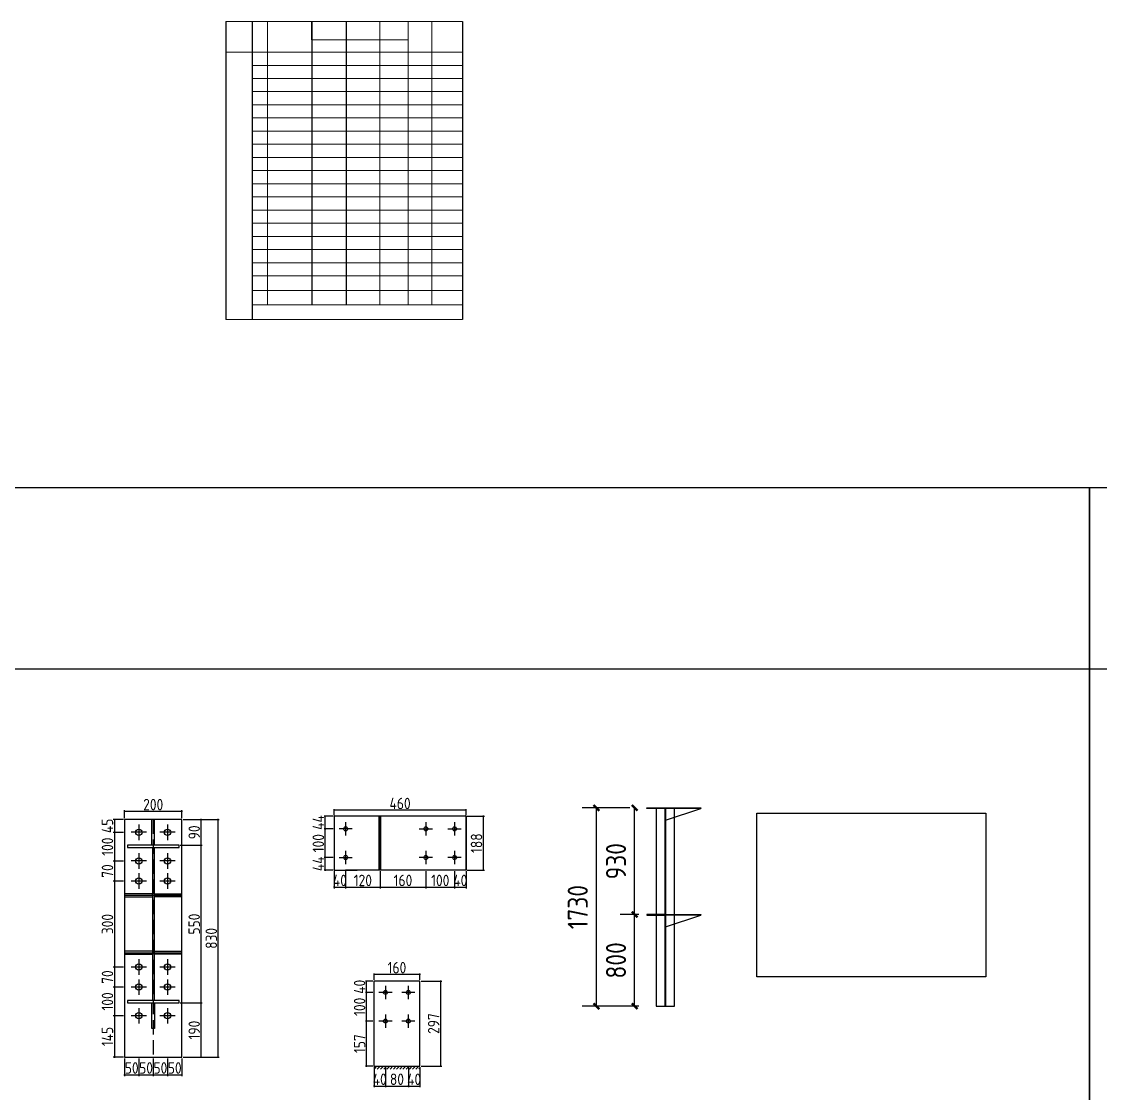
# Model space of a CAD drawing. Extents: x 102162 to 621267, y -39398 to 328893.
# Drawn here: x 306285 to 325102, y 310194 to 328893 of the extents above; entities that cross this region are included whole.
import ezdxf

# ---------------------------------------------------------------- set-up
doc = ezdxf.new("R2010")
doc.units = 0
doc.header["$LTSCALE"] = 1000
doc.header["$MEASUREMENT"] = 0
doc.linetypes.add('DASH', pattern=[0.35, 0.25, -0.1])
doc.layers.add('钢架', color=7, linetype='Continuous', lineweight=25)
doc.styles.get("Standard").update_dxf_attribs({"font": 'gbenor.shx', "bigfont": 'gbcbig.shx'})
doc.dimstyles.get("Standard").update_dxf_attribs({"dimscale": 100, "dimtxt": 3.5, "dimasz": 1, "dimexe": 2.5, "dimexo": 3, "dimgap": 1.5, "dimtad": 1, "dimdec": 0, "dimzin": 0, "dimdsep": 46, "dimtxsty": 'Standard', "dimblk": 'ARCHTICK', "dimcen": 0.09, "dimadec": 0, "dimazin": 0, "dimtfac": 1, "dimtdec": 0, "dimtix": 1, "dimtmove": 2, "dimatfit": 3, "dimfxl": 1, "dimtolj": 1, "dimtzin": 0, "dimarcsym": 0})

# ---------------------------------------------------------------- blocks, each defined once
blk = doc.blocks.new('_ArchTick')
at = {"color": 0, "linetype": 'ByBlock', "const_width": 0.4}
blk.add_lwpolyline([(-0.5, -0.5), (0.5, 0.5)], dxfattribs=at)
blk = doc.blocks.new('*D5270')
at = {"color": 0, "lineweight": -2}
for p, q in [((308081, 310804), (308081, 310498)), ((308331, 310804), (308331, 310498)), ((308071, 310518), (308341, 310518))]:
    blk.add_line(p, q, dxfattribs=at)
at = {"layer": 'Defpoints', "color": 0}
for p in [(308081, 310824), (308331, 310824), (308331, 310518)]:
    blk.add_point(p, dxfattribs=at)
at = {"color": 0, "lineweight": -2, "xscale": 10, "yscale": 10, "zscale": 10, "rotation": 180}
blk.add_blockref('_ArchTick', (308081, 310518), dxfattribs=at)
at = {"color": 0, "lineweight": -2, "xscale": 10, "yscale": 10, "zscale": 10}
blk.add_blockref('_ArchTick', (308331, 310518), dxfattribs=at)
at = {"color": 0, "insert": (308206, 310638), "char_height": 200, "attachment_point": 5}
blk.add_mtext('\\A1;50', dxfattribs=at)
blk = doc.blocks.new('*D5271')
at = {"color": 0, "lineweight": -2}
for p, q in [((308331, 310804), (308331, 310498)), ((308581, 310804), (308581, 310498)), ((308321, 310518), (308591, 310518))]:
    blk.add_line(p, q, dxfattribs=at)
at = {"layer": 'Defpoints', "color": 0}
for p in [(308331, 310824), (308581, 310824), (308581, 310518)]:
    blk.add_point(p, dxfattribs=at)
at = {"color": 0, "lineweight": -2, "xscale": 10, "yscale": 10, "zscale": 10, "rotation": 180}
blk.add_blockref('_ArchTick', (308331, 310518), dxfattribs=at)
at = {"color": 0, "lineweight": -2, "xscale": 10, "yscale": 10, "zscale": 10}
blk.add_blockref('_ArchTick', (308581, 310518), dxfattribs=at)
at = {"color": 0, "insert": (308456, 310638), "char_height": 200, "attachment_point": 5}
blk.add_mtext('\\A1;50', dxfattribs=at)
blk = doc.blocks.new('*D5272')
at = {"color": 0, "lineweight": -2}
for p, q in [((308581, 310804), (308581, 310498)), ((308831, 310804), (308831, 310498)), ((308571, 310518), (308841, 310518))]:
    blk.add_line(p, q, dxfattribs=at)
at = {"layer": 'Defpoints', "color": 0}
for p in [(308581, 310824), (308831, 310824), (308831, 310518)]:
    blk.add_point(p, dxfattribs=at)
at = {"color": 0, "lineweight": -2, "xscale": 10, "yscale": 10, "zscale": 10, "rotation": 180}
blk.add_blockref('_ArchTick', (308581, 310518), dxfattribs=at)
at = {"color": 0, "lineweight": -2, "xscale": 10, "yscale": 10, "zscale": 10}
blk.add_blockref('_ArchTick', (308831, 310518), dxfattribs=at)
at = {"color": 0, "insert": (308706, 310638), "char_height": 200, "attachment_point": 5}
blk.add_mtext('\\A1;50', dxfattribs=at)
blk = doc.blocks.new('*D5273')
at = {"color": 0, "lineweight": -2}
for p, q in [((308831, 310804), (308831, 310498)), ((309081, 310804), (309081, 310498)), ((308821, 310518), (309091, 310518))]:
    blk.add_line(p, q, dxfattribs=at)
at = {"layer": 'Defpoints', "color": 0}
for p in [(308831, 310824), (309081, 310824), (309081, 310518)]:
    blk.add_point(p, dxfattribs=at)
at = {"color": 0, "lineweight": -2, "xscale": 10, "yscale": 10, "zscale": 10, "rotation": 180}
blk.add_blockref('_ArchTick', (308831, 310518), dxfattribs=at)
at = {"color": 0, "lineweight": -2, "xscale": 10, "yscale": 10, "zscale": 10}
blk.add_blockref('_ArchTick', (309081, 310518), dxfattribs=at)
at = {"color": 0, "insert": (308956, 310638), "char_height": 200, "attachment_point": 5}
blk.add_mtext('\\A1;50', dxfattribs=at)
blk = doc.blocks.new('*D5274')
at = {"color": 0, "lineweight": -2}
for p, q in [((308061, 314974), (307883, 314974)), ((307903, 314974), (307903, 314984)), ((307903, 314974), (307903, 314749)), ((308061, 314749), (307883, 314749)), ((307903, 314749), (307903, 314739))]:
    blk.add_line(p, q, dxfattribs=at)
at = {"layer": 'Defpoints', "color": 0}
for p in [(308081, 314974), (307903, 314749), (308081, 314749)]:
    blk.add_point(p, dxfattribs=at)
at = {"color": 0, "lineweight": -2, "xscale": 10, "yscale": 10, "zscale": 10}
for p, rotation in [((307903, 314974), 270), ((307903, 314749), 90)]:
    blk.add_blockref('_ArchTick', p, dxfattribs=dict(at, rotation=rotation))
at = {"color": 0, "insert": (307783, 314862), "char_height": 200, "attachment_point": 5, "rotation": 90}
blk.add_mtext('\\A1;45', dxfattribs=at)
blk = doc.blocks.new('*D5215')
at = {"color": 0, "lineweight": -2}
for p, q in [((308061, 314749), (307883, 314749)), ((307903, 314759), (307903, 314239)), ((308061, 314249), (307883, 314249))]:
    blk.add_line(p, q, dxfattribs=at)
at = {"layer": 'Defpoints', "color": 0}
for p in [(308081, 314749), (307903, 314249), (308081, 314249)]:
    blk.add_point(p, dxfattribs=at)
at = {"color": 0, "lineweight": -2, "xscale": 10, "yscale": 10, "zscale": 10}
for p, rotation in [((307903, 314749), 90), ((307903, 314249), 270)]:
    blk.add_blockref('_ArchTick', p, dxfattribs=dict(at, rotation=rotation))
at = {"color": 0, "insert": (307783, 314499), "char_height": 200, "attachment_point": 5, "rotation": 90}
blk.add_mtext('\\A1;100', dxfattribs=at)
blk = doc.blocks.new('*D5216')
at = {"color": 0, "lineweight": -2}
for p, q in [((308061, 314249), (307883, 314249)), ((307903, 314259), (307903, 313889)), ((308061, 313899), (307883, 313899))]:
    blk.add_line(p, q, dxfattribs=at)
at = {"layer": 'Defpoints', "color": 0}
for p in [(308081, 314249), (307903, 313899), (308081, 313899)]:
    blk.add_point(p, dxfattribs=at)
at = {"color": 0, "lineweight": -2, "xscale": 10, "yscale": 10, "zscale": 10}
for p, rotation in [((307903, 314249), 90), ((307903, 313899), 270)]:
    blk.add_blockref('_ArchTick', p, dxfattribs=dict(at, rotation=rotation))
at = {"color": 0, "insert": (307783, 314074), "char_height": 200, "attachment_point": 5, "rotation": 90}
blk.add_mtext('\\A1;70', dxfattribs=at)
blk = doc.blocks.new('*D5217')
at = {"color": 0, "lineweight": -2}
for p, q in [((308061, 313899), (307883, 313899)), ((307903, 313909), (307903, 312389)), ((308061, 312399), (307883, 312399))]:
    blk.add_line(p, q, dxfattribs=at)
at = {"layer": 'Defpoints', "color": 0}
for p in [(308081, 313899), (307903, 312399), (308081, 312399)]:
    blk.add_point(p, dxfattribs=at)
at = {"color": 0, "lineweight": -2, "xscale": 10, "yscale": 10, "zscale": 10}
for p, rotation in [((307903, 313899), 90), ((307903, 312399), 270)]:
    blk.add_blockref('_ArchTick', p, dxfattribs=dict(at, rotation=rotation))
at = {"color": 0, "insert": (307783, 313149), "char_height": 200, "attachment_point": 5, "rotation": 90}
blk.add_mtext('\\A1;300', dxfattribs=at)
blk = doc.blocks.new('*D5218')
at = {"color": 0, "lineweight": -2}
for p, q in [((308061, 312399), (307883, 312399)), ((307903, 312409), (307903, 312039)), ((308061, 312049), (307883, 312049))]:
    blk.add_line(p, q, dxfattribs=at)
at = {"layer": 'Defpoints', "color": 0}
for p in [(308081, 312399), (307903, 312049), (308081, 312049)]:
    blk.add_point(p, dxfattribs=at)
at = {"color": 0, "lineweight": -2, "xscale": 10, "yscale": 10, "zscale": 10}
for p, rotation in [((307903, 312399), 90), ((307903, 312049), 270)]:
    blk.add_blockref('_ArchTick', p, dxfattribs=dict(at, rotation=rotation))
at = {"color": 0, "insert": (307783, 312224), "char_height": 200, "attachment_point": 5, "rotation": 90}
blk.add_mtext('\\A1;70', dxfattribs=at)
blk = doc.blocks.new('*D5219')
at = {"color": 0, "lineweight": -2}
for p, q in [((308061, 312049), (307883, 312049)), ((307903, 312059), (307903, 311539)), ((308061, 311549), (307883, 311549))]:
    blk.add_line(p, q, dxfattribs=at)
at = {"layer": 'Defpoints', "color": 0}
for p in [(308081, 312049), (307903, 311549), (308081, 311549)]:
    blk.add_point(p, dxfattribs=at)
at = {"color": 0, "lineweight": -2, "xscale": 10, "yscale": 10, "zscale": 10}
for p, rotation in [((307903, 312049), 90), ((307903, 311549), 270)]:
    blk.add_blockref('_ArchTick', p, dxfattribs=dict(at, rotation=rotation))
at = {"color": 0, "insert": (307783, 311799), "char_height": 200, "attachment_point": 5, "rotation": 90}
blk.add_mtext('\\A1;100', dxfattribs=at)
blk = doc.blocks.new('*D5220')
at = {"color": 0, "lineweight": -2}
for p, q in [((308061, 311549), (307883, 311549)), ((307903, 311559), (307903, 310814)), ((308061, 310824), (307883, 310824))]:
    blk.add_line(p, q, dxfattribs=at)
at = {"layer": 'Defpoints', "color": 0}
for p in [(308081, 311549), (307903, 310824), (308081, 310824)]:
    blk.add_point(p, dxfattribs=at)
at = {"color": 0, "lineweight": -2, "xscale": 10, "yscale": 10, "zscale": 10}
for p, rotation in [((307903, 311549), 90), ((307903, 310824), 270)]:
    blk.add_blockref('_ArchTick', p, dxfattribs=dict(at, rotation=rotation))
at = {"color": 0, "insert": (307783, 311187), "char_height": 200, "attachment_point": 5, "rotation": 90}
blk.add_mtext('\\A1;145', dxfattribs=at)
blk = doc.blocks.new('*D5221')
at = {"color": 0, "lineweight": -2}
for p, q in [((309051, 311774), (309436, 311774)), ((309416, 310814), (309416, 311784)), ((309101, 310824), (309436, 310824))]:
    blk.add_line(p, q, dxfattribs=at)
at = {"layer": 'Defpoints', "color": 0}
for p in [(309031, 311774), (309416, 311774), (309081, 310824)]:
    blk.add_point(p, dxfattribs=at)
at = {"color": 0, "lineweight": -2, "xscale": 10, "yscale": 10, "zscale": 10}
for p, rotation in [((309416, 311774), 90), ((309416, 310824), 270)]:
    blk.add_blockref('_ArchTick', p, dxfattribs=dict(at, rotation=rotation))
at = {"color": 0, "insert": (309296, 311299), "char_height": 200, "attachment_point": 5, "rotation": 90}
blk.add_mtext('\\A1;190', dxfattribs=at)
blk = doc.blocks.new('*D5275')
at = {"color": 0, "lineweight": -2}
for p, q in [((309051, 314524), (309436, 314524)), ((309416, 311764), (309416, 314534)), ((309051, 311774), (309436, 311774))]:
    blk.add_line(p, q, dxfattribs=at)
at = {"layer": 'Defpoints', "color": 0}
for p in [(309031, 314524), (309416, 314524), (309031, 311774)]:
    blk.add_point(p, dxfattribs=at)
at = {"color": 0, "lineweight": -2, "xscale": 10, "yscale": 10, "zscale": 10}
for p, rotation in [((309416, 314524), 90), ((309416, 311774), 270)]:
    blk.add_blockref('_ArchTick', p, dxfattribs=dict(at, rotation=rotation))
at = {"color": 0, "insert": (309296, 313149), "char_height": 200, "attachment_point": 5, "rotation": 90}
blk.add_mtext('\\A1;550', dxfattribs=at)
blk = doc.blocks.new('*D5276')
at = {"color": 0, "lineweight": -2}
for p, q in [((309101, 314974), (309436, 314974)), ((309416, 314514), (309416, 314984)), ((309051, 314524), (309436, 314524))]:
    blk.add_line(p, q, dxfattribs=at)
at = {"layer": 'Defpoints', "color": 0}
for p in [(309081, 314974), (309416, 314974), (309031, 314524)]:
    blk.add_point(p, dxfattribs=at)
at = {"color": 0, "lineweight": -2, "xscale": 10, "yscale": 10, "zscale": 10}
for p, rotation in [((309416, 314974), 90), ((309416, 314524), 270)]:
    blk.add_blockref('_ArchTick', p, dxfattribs=dict(at, rotation=rotation))
at = {"color": 0, "insert": (309296, 314749), "char_height": 200, "attachment_point": 5, "rotation": 90}
blk.add_mtext('\\A1;90', dxfattribs=at)
blk = doc.blocks.new('*D5277')
at = {"color": 0, "lineweight": -2}
for p, q in [((309101, 314974), (309734, 314974)), ((309714, 310814), (309714, 314984)), ((309101, 310824), (309734, 310824))]:
    blk.add_line(p, q, dxfattribs=at)
at = {"layer": 'Defpoints', "color": 0}
for p in [(309081, 314974), (309714, 314974), (309081, 310824)]:
    blk.add_point(p, dxfattribs=at)
at = {"color": 0, "lineweight": -2, "xscale": 10, "yscale": 10, "zscale": 10}
for p, rotation in [((309714, 314974), 90), ((309714, 310824), 270)]:
    blk.add_blockref('_ArchTick', p, dxfattribs=dict(at, rotation=rotation))
at = {"color": 0, "insert": (309594, 312899), "char_height": 200, "attachment_point": 5, "rotation": 90}
blk.add_mtext('\\A1;830', dxfattribs=at)
blk = doc.blocks.new('*D5278')
at = {"color": 0, "lineweight": -2}
for p, q in [((309091, 315113), (308071, 315113)), ((308081, 314994), (308081, 315133)), ((309081, 314994), (309081, 315133))]:
    blk.add_line(p, q, dxfattribs=at)
at = {"layer": 'Defpoints', "color": 0}
for p in [(308081, 315113), (308081, 314974), (309081, 314974)]:
    blk.add_point(p, dxfattribs=at)
at = {"color": 0, "lineweight": -2, "xscale": 10, "yscale": 10, "zscale": 10, "rotation": 180}
blk.add_blockref('_ArchTick', (308081, 315113), dxfattribs=at)
at = {"color": 0, "lineweight": -2, "xscale": 10, "yscale": 10, "zscale": 10}
blk.add_blockref('_ArchTick', (309081, 315113), dxfattribs=at)
at = {"color": 0, "insert": (308581, 315233), "char_height": 200, "attachment_point": 5}
blk.add_mtext('\\A1;200', dxfattribs=at)
blk = doc.blocks.new('*D5289')
at = {"color": 0, "lineweight": -2}
for p, q in [((311737, 314070), (311737, 313770)), ((311937, 314070), (311937, 313770)), ((311737, 313790), (311727, 313790)), ((311737, 313790), (311937, 313790)), ((311937, 313790), (311947, 313790))]:
    blk.add_line(p, q, dxfattribs=at)
at = {"layer": 'Defpoints', "color": 0}
for p in [(311737, 314090), (311937, 314090), (311937, 313790)]:
    blk.add_point(p, dxfattribs=at)
at = {"color": 0, "lineweight": -2, "xscale": 10, "yscale": 10, "zscale": 10}
blk.add_blockref('_ArchTick', (311737, 313790), dxfattribs=at)
at = {"color": 0, "lineweight": -2, "xscale": 10, "yscale": 10, "zscale": 10, "rotation": 180}
blk.add_blockref('_ArchTick', (311937, 313790), dxfattribs=at)
at = {"color": 0, "insert": (311837, 313910), "char_height": 200, "attachment_point": 5}
blk.add_mtext('\\A1;40', dxfattribs=at)
blk = doc.blocks.new('*D5290')
at = {"color": 0, "lineweight": -2}
for p, q in [((311937, 314070), (311937, 313770)), ((312537, 314070), (312537, 313770)), ((311927, 313790), (312547, 313790))]:
    blk.add_line(p, q, dxfattribs=at)
at = {"layer": 'Defpoints', "color": 0}
for p in [(311937, 314090), (312537, 314090), (312537, 313790)]:
    blk.add_point(p, dxfattribs=at)
at = {"color": 0, "lineweight": -2, "xscale": 10, "yscale": 10, "zscale": 10, "rotation": 180}
blk.add_blockref('_ArchTick', (311937, 313790), dxfattribs=at)
at = {"color": 0, "lineweight": -2, "xscale": 10, "yscale": 10, "zscale": 10}
blk.add_blockref('_ArchTick', (312537, 313790), dxfattribs=at)
at = {"color": 0, "insert": (312237, 313910), "char_height": 200, "attachment_point": 5}
blk.add_mtext('\\A1;120', dxfattribs=at)
blk = doc.blocks.new('*D5291')
at = {"color": 0, "lineweight": -2}
for p, q in [((312537, 314070), (312537, 313770)), ((313337, 314070), (313337, 313770)), ((312527, 313790), (313347, 313790))]:
    blk.add_line(p, q, dxfattribs=at)
at = {"layer": 'Defpoints', "color": 0}
for p in [(312537, 314090), (313337, 314090), (313337, 313790)]:
    blk.add_point(p, dxfattribs=at)
at = {"color": 0, "lineweight": -2, "xscale": 10, "yscale": 10, "zscale": 10, "rotation": 180}
blk.add_blockref('_ArchTick', (312537, 313790), dxfattribs=at)
at = {"color": 0, "lineweight": -2, "xscale": 10, "yscale": 10, "zscale": 10}
blk.add_blockref('_ArchTick', (313337, 313790), dxfattribs=at)
at = {"color": 0, "insert": (312937, 313910), "char_height": 200, "attachment_point": 5}
blk.add_mtext('\\A1;160', dxfattribs=at)
blk = doc.blocks.new('*D5292')
at = {"color": 0, "lineweight": -2}
for p, q in [((313337, 314070), (313337, 313770)), ((313837, 314070), (313837, 313770)), ((313327, 313790), (313847, 313790))]:
    blk.add_line(p, q, dxfattribs=at)
at = {"layer": 'Defpoints', "color": 0}
for p in [(313337, 314090), (313837, 314090), (313837, 313790)]:
    blk.add_point(p, dxfattribs=at)
at = {"color": 0, "lineweight": -2, "xscale": 10, "yscale": 10, "zscale": 10, "rotation": 180}
blk.add_blockref('_ArchTick', (313337, 313790), dxfattribs=at)
at = {"color": 0, "lineweight": -2, "xscale": 10, "yscale": 10, "zscale": 10}
blk.add_blockref('_ArchTick', (313837, 313790), dxfattribs=at)
at = {"color": 0, "insert": (313587, 313910), "char_height": 200, "attachment_point": 5}
blk.add_mtext('\\A1;100', dxfattribs=at)
blk = doc.blocks.new('*D5293')
at = {"color": 0, "lineweight": -2}
for p, q in [((313837, 314070), (313837, 313770)), ((314037, 314070), (314037, 313770)), ((313837, 313790), (313827, 313790)), ((313837, 313790), (314037, 313790)), ((314037, 313790), (314047, 313790))]:
    blk.add_line(p, q, dxfattribs=at)
at = {"layer": 'Defpoints', "color": 0}
for p in [(313837, 314090), (314037, 314090), (314037, 313790)]:
    blk.add_point(p, dxfattribs=at)
at = {"color": 0, "lineweight": -2, "xscale": 10, "yscale": 10, "zscale": 10}
blk.add_blockref('_ArchTick', (313837, 313790), dxfattribs=at)
at = {"color": 0, "lineweight": -2, "xscale": 10, "yscale": 10, "zscale": 10, "rotation": 180}
blk.add_blockref('_ArchTick', (314037, 313790), dxfattribs=at)
at = {"color": 0, "insert": (313937, 313910), "char_height": 200, "attachment_point": 5}
blk.add_mtext('\\A1;40', dxfattribs=at)
blk = doc.blocks.new('*D5294')
at = {"color": 0, "lineweight": -2}
for p, q in [((311717, 314310), (311561, 314310)), ((311581, 314310), (311581, 314320)), ((311581, 314090), (311581, 314310)), ((311717, 314090), (311561, 314090)), ((311581, 314090), (311581, 314080))]:
    blk.add_line(p, q, dxfattribs=at)
at = {"layer": 'Defpoints', "color": 0}
for p in [(311581, 314310), (311737, 314310), (311737, 314090)]:
    blk.add_point(p, dxfattribs=at)
at = {"color": 0, "lineweight": -2, "xscale": 10, "yscale": 10, "zscale": 10}
for p, rotation in [((311581, 314310), 270), ((311581, 314090), 90)]:
    blk.add_blockref('_ArchTick', p, dxfattribs=dict(at, rotation=rotation))
at = {"color": 0, "insert": (311461, 314200), "char_height": 200, "attachment_point": 5, "rotation": 90}
blk.add_mtext('\\A1;44', dxfattribs=at)
blk = doc.blocks.new('*D5295')
at = {"color": 0, "lineweight": -2}
for p, q in [((311717, 314810), (311561, 314810)), ((311581, 314300), (311581, 314820)), ((311717, 314310), (311561, 314310))]:
    blk.add_line(p, q, dxfattribs=at)
at = {"layer": 'Defpoints', "color": 0}
for p in [(311581, 314810), (311737, 314810), (311737, 314310)]:
    blk.add_point(p, dxfattribs=at)
at = {"color": 0, "lineweight": -2, "xscale": 10, "yscale": 10, "zscale": 10}
for p, rotation in [((311581, 314810), 90), ((311581, 314310), 270)]:
    blk.add_blockref('_ArchTick', p, dxfattribs=dict(at, rotation=rotation))
at = {"color": 0, "insert": (311461, 314560), "char_height": 200, "attachment_point": 5, "rotation": 90}
blk.add_mtext('\\A1;100', dxfattribs=at)
blk = doc.blocks.new('*D5296')
at = {"color": 0, "lineweight": -2}
for p, q in [((311717, 315030), (311561, 315030)), ((311581, 315030), (311581, 315040)), ((311581, 314810), (311581, 315030)), ((311717, 314810), (311561, 314810)), ((311581, 314810), (311581, 314800))]:
    blk.add_line(p, q, dxfattribs=at)
at = {"layer": 'Defpoints', "color": 0}
for p in [(311581, 315030), (311737, 315030), (311737, 314810)]:
    blk.add_point(p, dxfattribs=at)
at = {"color": 0, "lineweight": -2, "xscale": 10, "yscale": 10, "zscale": 10}
for p, rotation in [((311581, 315030), 270), ((311581, 314810), 90)]:
    blk.add_blockref('_ArchTick', p, dxfattribs=dict(at, rotation=rotation))
at = {"color": 0, "insert": (311461, 314920), "char_height": 200, "attachment_point": 5, "rotation": 90}
blk.add_mtext('\\A1;44', dxfattribs=at)
blk = doc.blocks.new('*D5297')
at = {"color": 0, "lineweight": -2}
for p, q in [((314057, 315030), (314360, 315030)), ((314340, 314080), (314340, 315040)), ((314057, 314090), (314360, 314090))]:
    blk.add_line(p, q, dxfattribs=at)
at = {"layer": 'Defpoints', "color": 0}
for p in [(314037, 315030), (314340, 315030), (314037, 314090)]:
    blk.add_point(p, dxfattribs=at)
at = {"color": 0, "lineweight": -2, "xscale": 10, "yscale": 10, "zscale": 10}
for p, rotation in [((314340, 315030), 90), ((314340, 314090), 270)]:
    blk.add_blockref('_ArchTick', p, dxfattribs=dict(at, rotation=rotation))
at = {"color": 0, "insert": (314220, 314560), "char_height": 200, "attachment_point": 5, "rotation": 90}
blk.add_mtext('\\A1;188', dxfattribs=at)
blk = doc.blocks.new('*D5298')
at = {"color": 0, "lineweight": -2}
for p, q in [((314047, 315133), (311727, 315133)), ((311737, 315050), (311737, 315153)), ((314037, 315050), (314037, 315153))]:
    blk.add_line(p, q, dxfattribs=at)
at = {"layer": 'Defpoints', "color": 0}
for p in [(311737, 315133), (311737, 315030), (314037, 315030)]:
    blk.add_point(p, dxfattribs=at)
at = {"color": 0, "lineweight": -2, "xscale": 10, "yscale": 10, "zscale": 10}
for p, rotation in [((311737, 315133), 180.0000000000043), ((314037, 315133), 4.39648317751562e-12)]:
    blk.add_blockref('_ArchTick', p, dxfattribs=dict(at, rotation=rotation))
at = {"color": 0, "insert": (312887, 315253), "char_height": 200, "attachment_point": 5}
blk.add_mtext('\\A1;460', dxfattribs=at)
blk = doc.blocks.new('*D5299')
at = {"color": 0, "lineweight": -2}
for p, q in [((312432, 310650), (312432, 310301)), ((312632, 310650), (312632, 310301)), ((312432, 310321), (312422, 310321)), ((312432, 310321), (312632, 310321)), ((312632, 310321), (312642, 310321))]:
    blk.add_line(p, q, dxfattribs=at)
at = {"layer": 'Defpoints', "color": 0}
for p in [(312432, 310670), (312632, 310670), (312632, 310321)]:
    blk.add_point(p, dxfattribs=at)
at = {"color": 0, "lineweight": -2, "xscale": 10, "yscale": 10, "zscale": 10}
blk.add_blockref('_ArchTick', (312432, 310321), dxfattribs=at)
at = {"color": 0, "lineweight": -2, "xscale": 10, "yscale": 10, "zscale": 10, "rotation": 180}
blk.add_blockref('_ArchTick', (312632, 310321), dxfattribs=at)
at = {"color": 0, "insert": (312532, 310441), "char_height": 200, "attachment_point": 5}
blk.add_mtext('\\A1;40', dxfattribs=at)
blk = doc.blocks.new('*D5224')
at = {"color": 0, "lineweight": -2}
for p, q in [((312632, 310650), (312632, 310301)), ((313032, 310650), (313032, 310301)), ((312622, 310321), (313042, 310321))]:
    blk.add_line(p, q, dxfattribs=at)
at = {"layer": 'Defpoints', "color": 0}
for p in [(312632, 310670), (313032, 310670), (313032, 310321)]:
    blk.add_point(p, dxfattribs=at)
at = {"color": 0, "lineweight": -2, "xscale": 10, "yscale": 10, "zscale": 10, "rotation": 180}
blk.add_blockref('_ArchTick', (312632, 310321), dxfattribs=at)
at = {"color": 0, "lineweight": -2, "xscale": 10, "yscale": 10, "zscale": 10}
blk.add_blockref('_ArchTick', (313032, 310321), dxfattribs=at)
at = {"color": 0, "insert": (312832, 310441), "char_height": 200, "attachment_point": 5}
blk.add_mtext('\\A1;80', dxfattribs=at)
blk = doc.blocks.new('*D5300')
at = {"color": 0, "lineweight": -2}
for p, q in [((313032, 310650), (313032, 310301)), ((313232, 310650), (313232, 310301)), ((313032, 310321), (313022, 310321)), ((313032, 310321), (313232, 310321)), ((313232, 310321), (313242, 310321))]:
    blk.add_line(p, q, dxfattribs=at)
at = {"layer": 'Defpoints', "color": 0}
for p in [(313032, 310670), (313232, 310670), (313232, 310321)]:
    blk.add_point(p, dxfattribs=at)
at = {"color": 0, "lineweight": -2, "xscale": 10, "yscale": 10, "zscale": 10}
blk.add_blockref('_ArchTick', (313032, 310321), dxfattribs=at)
at = {"color": 0, "lineweight": -2, "xscale": 10, "yscale": 10, "zscale": 10, "rotation": 180}
blk.add_blockref('_ArchTick', (313232, 310321), dxfattribs=at)
at = {"color": 0, "insert": (313132, 310441), "char_height": 200, "attachment_point": 5}
blk.add_mtext('\\A1;40', dxfattribs=at)
blk = doc.blocks.new('*D5301')
at = {"color": 0, "lineweight": -2}
for p, q in [((312412, 311455), (312281, 311455)), ((312301, 310660), (312301, 311465)), ((312412, 310670), (312281, 310670))]:
    blk.add_line(p, q, dxfattribs=at)
at = {"layer": 'Defpoints', "color": 0}
for p in [(312301, 311455), (312432, 311455), (312432, 310670)]:
    blk.add_point(p, dxfattribs=at)
at = {"color": 0, "lineweight": -2, "xscale": 10, "yscale": 10, "zscale": 10}
for p, rotation in [((312301, 311455), 90), ((312301, 310670), 270)]:
    blk.add_blockref('_ArchTick', p, dxfattribs=dict(at, rotation=rotation))
at = {"color": 0, "insert": (312181, 311063), "char_height": 200, "attachment_point": 5, "rotation": 90}
blk.add_mtext('\\A1;157', dxfattribs=at)
blk = doc.blocks.new('*D5302')
at = {"color": 0, "lineweight": -2}
for p, q in [((312412, 311955), (312281, 311955)), ((312301, 311445), (312301, 311965)), ((312412, 311455), (312281, 311455))]:
    blk.add_line(p, q, dxfattribs=at)
at = {"layer": 'Defpoints', "color": 0}
for p in [(312301, 311955), (312432, 311955), (312432, 311455)]:
    blk.add_point(p, dxfattribs=at)
at = {"color": 0, "lineweight": -2, "xscale": 10, "yscale": 10, "zscale": 10}
for p, rotation in [((312301, 311955), 90), ((312301, 311455), 270)]:
    blk.add_blockref('_ArchTick', p, dxfattribs=dict(at, rotation=rotation))
at = {"color": 0, "insert": (312181, 311705), "char_height": 200, "attachment_point": 5, "rotation": 90}
blk.add_mtext('\\A1;100', dxfattribs=at)
blk = doc.blocks.new('*D5303')
at = {"color": 0, "lineweight": -2}
for p, q in [((312412, 312155), (312281, 312155)), ((312301, 312155), (312301, 312165)), ((312301, 311955), (312301, 312155)), ((312412, 311955), (312281, 311955)), ((312301, 311955), (312301, 311945))]:
    blk.add_line(p, q, dxfattribs=at)
at = {"layer": 'Defpoints', "color": 0}
for p in [(312301, 312155), (312432, 312155), (312432, 311955)]:
    blk.add_point(p, dxfattribs=at)
at = {"color": 0, "lineweight": -2, "xscale": 10, "yscale": 10, "zscale": 10}
for p, rotation in [((312301, 312155), 270), ((312301, 311955), 90)]:
    blk.add_blockref('_ArchTick', p, dxfattribs=dict(at, rotation=rotation))
at = {"color": 0, "insert": (312181, 312055), "char_height": 200, "attachment_point": 5, "rotation": 90}
blk.add_mtext('\\A1;40', dxfattribs=at)
blk = doc.blocks.new('*D5304')
at = {"color": 0, "lineweight": -2}
for p, q in [((313242, 312268), (312422, 312268)), ((312432, 312175), (312432, 312288)), ((313232, 312175), (313232, 312288))]:
    blk.add_line(p, q, dxfattribs=at)
at = {"layer": 'Defpoints', "color": 0}
for p in [(312432, 312268), (312432, 312155), (313232, 312155)]:
    blk.add_point(p, dxfattribs=at)
at = {"color": 0, "lineweight": -2, "xscale": 10, "yscale": 10, "zscale": 10, "rotation": 180}
blk.add_blockref('_ArchTick', (312432, 312268), dxfattribs=at)
at = {"color": 0, "lineweight": -2, "xscale": 10, "yscale": 10, "zscale": 10}
blk.add_blockref('_ArchTick', (313232, 312268), dxfattribs=at)
at = {"color": 0, "insert": (312832, 312388), "char_height": 200, "attachment_point": 5}
blk.add_mtext('\\A1;160', dxfattribs=at)
blk = doc.blocks.new('*D5225')
at = {"color": 0, "lineweight": -2}
for p, q in [((313252, 312155), (313613, 312155)), ((313593, 312165), (313593, 310660)), ((313252, 310670), (313613, 310670))]:
    blk.add_line(p, q, dxfattribs=at)
at = {"layer": 'Defpoints', "color": 0}
for p in [(313232, 312155), (313232, 310670), (313593, 310670)]:
    blk.add_point(p, dxfattribs=at)
at = {"color": 0, "lineweight": -2, "xscale": 10, "yscale": 10, "zscale": 10}
for p, rotation in [((313593, 312155), 90), ((313593, 310670), 270)]:
    blk.add_blockref('_ArchTick', p, dxfattribs=dict(at, rotation=rotation))
at = {"color": 0, "insert": (313473, 311413), "char_height": 200, "attachment_point": 5, "rotation": 90}
blk.add_mtext('\\A1;297', dxfattribs=at)
blk = doc.blocks.new('*D5255')
at = {"color": 3, "lineweight": -2}
for p, q in [((317053, 313315), (316728, 313315)), ((316978, 311715), (316978, 313315)), ((317053, 311715), (316728, 311715))]:
    blk.add_line(p, q, dxfattribs=at)
at = {"layer": 'Defpoints', "color": 0}
for p in [(316978, 313315), (317353, 313315), (317353, 311715)]:
    blk.add_point(p, dxfattribs=at)
at = {"color": 3, "lineweight": -2, "xscale": 100, "yscale": 100, "zscale": 100}
for p, rotation in [((316978, 313315), 90), ((316978, 311715), 270)]:
    blk.add_blockref('_ArchTick', p, dxfattribs=dict(at, rotation=rotation))
at = {"color": 0, "insert": (316653, 312515), "char_height": 350, "attachment_point": 5, "rotation": 90}
blk.add_mtext('\\A1;800', dxfattribs=at)
blk = doc.blocks.new('*D5256')
at = {"color": 3, "lineweight": -2}
for p, q in [((316893, 315175), (316728, 315175)), ((316978, 313315), (316978, 315175)), ((317053, 313315), (316728, 313315))]:
    blk.add_line(p, q, dxfattribs=at)
at = {"layer": 'Defpoints', "color": 0}
for p in [(316978, 315175), (317193, 315175), (317353, 313315)]:
    blk.add_point(p, dxfattribs=at)
at = {"color": 3, "lineweight": -2, "xscale": 100, "yscale": 100, "zscale": 100}
for p, rotation in [((316978, 315175), 90), ((316978, 313315), 270)]:
    blk.add_blockref('_ArchTick', p, dxfattribs=dict(at, rotation=rotation))
at = {"color": 0, "insert": (316653, 314245), "char_height": 350, "attachment_point": 5, "rotation": 90}
blk.add_mtext('\\A1;930', dxfattribs=at)
blk = doc.blocks.new('*D5199')
at = {"color": 3, "lineweight": -2}
for p, q in [((316893, 315175), (316061, 315175)), ((316311, 311715), (316311, 315175)), ((317053, 311715), (316061, 311715))]:
    blk.add_line(p, q, dxfattribs=at)
at = {"layer": 'Defpoints', "color": 0}
for p in [(316311, 315175), (317193, 315175), (317353, 311715)]:
    blk.add_point(p, dxfattribs=at)
at = {"color": 3, "lineweight": -2, "xscale": 100, "yscale": 100, "zscale": 100}
for p, rotation in [((316311, 315175), 90), ((316311, 311715), 270)]:
    blk.add_blockref('_ArchTick', p, dxfattribs=dict(at, rotation=rotation))
at = {"color": 0, "insert": (315986, 313445), "char_height": 350, "attachment_point": 5, "rotation": 90}
blk.add_mtext('\\A1;1730', dxfattribs=at)

msp = doc.modelspace()

# ---------------------------------------------------------------- hatches: boundary and pattern name
h = msp.add_hatch()
h.set_pattern_fill('ANSI31', color=256, scale=25, style=0)
h.set_pattern_definition([(45, (-900685.836, -177398.436), (-28.0633004, 28.0633004), [])])
h.paths.add_polyline_path([(313231.7, 310670.4), (312431.7, 310670.4), (312431.7, 310620.4), (313231.7, 310620.4)])

# ---------------------------------------------------------------- linework, layer by layer
at = {"color": 1}
for p, q in [((309849.2, 328893.1), (309849.2, 323697.1)), ((310315, 323697.1), (310315, 328893.1)), ((312537.3, 315030.3), (312537.3, 314090.3)), ((317512.7, 315163.3), (317512.7, 311715.3)), ((309080.8, 313649.3), (308080.8, 313649.3)), ((308080.8, 312649.3), (309080.8, 312649.3))]:
    msp.add_line(p, q, dxfattribs=at)
for p, q in [((311344.7, 328573.7), (311344.7, 328893.1)), ((311344.7, 328893.1), (311344.7, 323949.7)), ((311948.5, 328893.1), (311948.5, 324916.3)), ((313976.9, 328893.1), (313976.9, 323697.1)), ((311948.5, 324916.3), (311948.5, 323949.7)), ((312522.3, 314090.3), (312522.3, 315030.3)), ((312552.3, 314090.3), (312552.3, 315030.3)), ((317352.7, 315163.3), (317352.7, 311715.3)), ((317672.7, 315163.3), (317352.7, 315163.3)), ((317506.7, 315163.3), (317506.7, 311715.3)), ((317518.7, 315163.3), (317518.7, 311715.3)), ((317672.7, 311715.3), (317672.7, 315163.3)), ((317352.7, 313315.3), (317672.7, 313315.3)), ((317518.7, 313303.3), (317518.7, 313103.3)), ((317352.7, 311715.3), (317672.7, 311715.3))]:
    msp.add_line(p, q)
at = {"color": 2}
for p, q in [((314037.3, 315030.3), (311737.3, 315030.3)), ((311737.3, 315030.3), (311737.3, 314090.3)), ((314037.3, 315030.3), (314037.3, 314090.3)), ((317192.7, 315163.3), (317192.7, 315175.3)), ((317192.7, 315175.3), (318132.7, 315175.3)), ((317506.7, 315163.3), (317192.7, 315163.3)), ((318132.7, 315163.3), (317506.7, 315163.3)), ((317518.7, 314963.3), (318132.7, 315163.3)), ((318132.7, 315175.3), (318132.7, 315163.3)), ((308080.8, 314974.3), (308080.8, 310824.3)), ((309080.8, 314974.3), (308080.8, 314974.3)), ((308330.8, 314884.3), (308330.8, 314614.3)), ((308555.8, 314524.3), (308555.8, 314974.3)), ((308605.8, 314524.3), (308605.8, 314974.3)), ((308830.8, 314884.3), (308830.8, 314614.3)), ((309080.8, 310824.3), (309080.8, 314974.3)), ((312052.3, 314810.3), (311822.3, 314810.3)), ((311937.3, 314925.3), (311937.3, 314695.3)), ((313222.3, 314810.3), (313452.3, 314810.3)), ((313337.3, 314925.3), (313337.3, 314695.3)), ((313722.3, 314810.3), (313952.3, 314810.3)), ((313837.3, 314925.3), (313837.3, 314695.3)), ((308465.8, 314749.3), (308195.8, 314749.3)), ((308965.8, 314749.3), (308695.8, 314749.3)), ((308465.8, 314249.3), (308195.8, 314249.3)), ((308330.8, 314384.3), (308330.8, 314114.3)), ((308965.8, 314249.3), (308695.8, 314249.3)), ((308830.8, 314384.3), (308830.8, 314114.3)), ((311822.3, 314310.3), (312052.3, 314310.3)), ((311937.3, 314425.3), (311937.3, 314195.3)), ((313452.3, 314310.3), (313222.3, 314310.3)), ((313337.3, 314425.3), (313337.3, 314195.3)), ((313952.3, 314310.3), (313722.3, 314310.3)), ((313837.3, 314425.3), (313837.3, 314195.3)), ((311737.3, 314090.3), (312137.3, 314090.3)), ((314037.3, 314090.3), (311937.3, 314090.3)), ((308465.8, 313899.3), (308195.8, 313899.3)), ((308330.8, 314034.3), (308330.8, 313764.3)), ((308965.8, 313899.3), (308695.8, 313899.3)), ((308830.8, 314034.3), (308830.8, 313764.3)), ((308565.8, 313674.3), (308080.8, 313674.3)), ((308080.8, 313624.3), (308565.8, 313624.3)), ((308595.8, 313674.3), (309080.8, 313674.3)), ((309080.8, 313624.3), (308595.8, 313624.3)), ((317506.7, 313315.3), (317192.7, 313315.3)), ((317192.7, 313315.3), (317192.7, 313303.3)), ((317518.7, 313315.3), (318132.7, 313315.3)), ((318132.7, 313315.3), (318132.7, 313303.3)), ((317192.7, 313303.3), (317506.7, 313303.3)), ((318132.7, 313303.3), (317518.7, 313303.3)), ((317518.7, 313103.3), (318132.7, 313303.3)), ((308565.8, 312674.3), (308080.8, 312674.3)), ((308080.8, 312624.3), (308565.8, 312624.3)), ((308595.8, 312674.3), (309080.8, 312674.3)), ((309080.8, 312624.3), (308595.8, 312624.3)), ((308465.8, 312399.3), (308195.8, 312399.3)), ((308330.8, 312534.3), (308330.8, 312264.3)), ((308965.8, 312399.3), (308695.8, 312399.3)), ((308830.8, 312534.3), (308830.8, 312264.3)), ((308330.8, 312184.3), (308330.8, 311914.3)), ((308830.8, 312184.3), (308830.8, 311914.3)), ((308465.8, 312049.3), (308195.8, 312049.3)), ((308965.8, 312049.3), (308695.8, 312049.3)), ((313231.7, 312155.4), (312431.7, 312155.4)), ((312431.7, 312155.4), (312431.7, 310670.4)), ((312631.7, 312070.4), (312631.7, 311840.4)), ((313031.7, 311840.4), (313031.7, 312070.4)), ((313231.7, 310670.4), (313231.7, 312155.4)), ((312746.7, 311955.4), (312516.7, 311955.4)), ((313146.7, 311955.4), (312916.7, 311955.4)), ((308330.8, 311684.3), (308330.8, 311414.3)), ((308555.8, 311324.3), (308555.8, 311774.3)), ((308605.8, 311774.3), (308605.8, 311324.3)), ((308830.8, 311684.3), (308830.8, 311414.3)), ((308465.8, 311549.3), (308195.8, 311549.3)), ((308965.8, 311549.3), (308695.8, 311549.3)), ((312746.7, 311455.4), (312516.7, 311455.4)), ((312631.7, 311570.4), (312631.7, 311340.4)), ((313146.7, 311455.4), (312916.7, 311455.4)), ((313031.7, 311340.4), (313031.7, 311570.4)), ((308580.8, 311324.3), (308555.8, 311324.3)), ((308605.8, 311324.3), (308580.8, 311324.3)), ((308080.8, 310824.3), (309080.8, 310824.3)), ((312431.7, 310670.4), (313231.7, 310670.4))]:
    msp.add_line(p, q, dxfattribs=at)
at = {"color": 6}
msp.add_line((314037.3, 314090.3), (314037.3, 315030.3), dxfattribs=at)
at = {"color": 1, "linetype": 'DASH'}
msp.add_line((308580.8, 314974.3), (308580.8, 310824.3), dxfattribs=at)
at = {"color": 4}
for p, q in [((308580.8, 314524.3), (308130.8, 314524.3)), ((308130.8, 314524.3), (308130.8, 314484.3)), ((308130.8, 314484.3), (309030.8, 314484.3)), ((308565.8, 314484.3), (308565.8, 311814.3)), ((309030.8, 314524.3), (308580.8, 314524.3)), ((308595.8, 314484.3), (308595.8, 311814.3)), ((309030.8, 314484.3), (309030.8, 314524.3)), ((308565.8, 313649.3), (308565.8, 313674.3)), ((309030.8, 311814.3), (308130.8, 311814.3)), ((308130.8, 311814.3), (308130.8, 311774.3)), ((309030.8, 311774.3), (309030.8, 311814.3)), ((308130.8, 311774.3), (308580.8, 311774.3)), ((308555.8, 311774.3), (308605.8, 311774.3)), ((308580.8, 311774.3), (309030.8, 311774.3))]:
    msp.add_line(p, q, dxfattribs=at)
for points in [[(295211.7, 317601.7), (324911.7, 317601.7), (324911.7, 320757.4), (295211.7, 320757.4)], [(324911.7, 317601.7), (354611.7, 317601.7), (354611.7, 320757.4), (324911.7, 320757.4)], [(295211.7, 317601.7), (324911.7, 317601.7), (324911.7, 296601.7), (295211.7, 296601.7)], [(324911.7, 317601.7), (354611.7, 317601.7), (354611.7, 296601.7), (324911.7, 296601.7)], [(319107.3, 315084.3), (323105.5, 315084.3), (323105.5, 312228.6), (319107.3, 312228.6)]]:
    msp.add_lwpolyline(points, close=True)
at = {"color": 2}
for centre, radius in [((311937.3, 314810.3), 35), ((313337.3, 314810.3), 35), ((313837.3, 314810.3), 35), ((308330.8, 314749.3), 55), ((308830.8, 314749.3), 55), ((308330.8, 314249.3), 55), ((308830.8, 314249.3), 55), ((311937.3, 314310.3), 35), ((313337.3, 314310.3), 35), ((313837.3, 314310.3), 35), ((308330.8, 313899.3), 55), ((308830.8, 313899.3), 55), ((308330.8, 312399.3), 55), ((308830.8, 312399.3), 55), ((308330.8, 312049.3), 55), ((308830.8, 312049.3), 55), ((312631.7, 311955.4), 35), ((313031.7, 311955.4), 35), ((308330.8, 311549.3), 55), ((308830.8, 311549.3), 55), ((312631.7, 311455.4), 35), ((313031.7, 311455.4), 35)]:
    msp.add_circle(centre, radius, dxfattribs=at)
at = {"layer": '钢架', "lineweight": 13}
for p, q in [((309849.2, 328893.1), (313976.9, 328893.1)), ((310575.1, 328893.1), (310575.1, 323949.7)), ((312532.5, 328893.1), (312532.5, 323949.7)), ((313027.5, 328893.1), (313027.5, 323949.7)), ((313440.2, 328893.1), (313440.2, 323949.7)), ((311344.7, 328573.7), (313027.5, 328573.7)), ((309849.2, 328359.1), (313976.9, 328359.1)), ((310315, 328129.6), (313976.9, 328129.6)), ((310315, 327900.1), (313976.9, 327900.1)), ((310315, 327670.5), (313976.9, 327670.5)), ((310315, 327670.5), (313976.9, 327670.5)), ((310315, 327441), (313976.9, 327441)), ((310315, 327211.5), (313976.9, 327211.5)), ((310315, 326982), (313976.9, 326982)), ((310315, 326752.4), (313976.9, 326752.4)), ((310315, 326522.9), (313976.9, 326522.9)), ((310315, 326293.4), (313976.9, 326293.4)), ((310315, 326063.9), (313976.9, 326063.9)), ((310315, 326063.9), (313976.9, 326063.9)), ((310315, 326063.9), (313976.9, 326063.9)), ((310315, 326063.9), (313976.9, 326063.9)), ((310315, 325834.4), (313976.9, 325834.4)), ((310315, 325834.4), (313976.9, 325834.4)), ((310315, 325604.8), (313976.9, 325604.8)), ((310315, 325604.8), (313976.9, 325604.8)), ((310315, 325604.8), (313976.9, 325604.8)), ((310315, 325375.3), (313976.9, 325375.3)), ((310315, 325375.3), (313976.9, 325375.3)), ((310315, 325145.8), (313976.9, 325145.8)), ((310315, 325145.8), (313976.9, 325145.8)), ((310315, 325145.8), (313976.9, 325145.8)), ((310315, 325145.8), (313976.9, 325145.8)), ((310315, 324916.3), (313976.9, 324916.3)), ((310315, 324916.3), (313976.9, 324916.3)), ((310315, 324916.3), (313976.9, 324916.3)), ((310315, 324916.3), (313976.9, 324916.3)), ((310315, 324686.7), (313976.9, 324686.7)), ((310315, 324686.7), (313976.9, 324686.7)), ((310315, 324686.7), (313976.9, 324686.7)), ((310315, 324686.7), (313976.9, 324686.7)), ((310315, 324455.1), (313976.9, 324455.1)), ((310315, 324202.4), (313976.9, 324202.4)), ((310315, 324202.4), (313976.9, 324202.4)), ((310315, 324202.4), (313976.9, 324202.4)), ((310315, 324202.4), (313976.9, 324202.4)), ((310315, 324202.4), (313976.9, 324202.4)), ((310315, 323949.7), (313976.9, 323949.7)), ((309849.2, 323697.1), (313976.9, 323697.1))]:
    msp.add_line(p, q, dxfattribs=at)

# ---------------------------------------------------------------- dimensions: what is measured, and where the dimension line sits
at = {"color": 4}
for p1, p2, distance, picture, middle in [((314037.3, 315030.3), (311737.3, 315030.3), -102.4, '*D5298', (312887.3, 315252.7)), ((309080.8, 314974.3), (308080.8, 314974.3), -139, '*D5278', (308580.8, 315233.3)), ((314037.3, 314090.3), (314037.3, 315030.3), -302.5, '*D5297', (314219.8, 314560.3)), ((309080.8, 310824.3), (309080.8, 314974.3), -633.4, '*D5277', (309594.2, 312899.3)), ((313231.7, 312155.4), (312431.7, 312155.4), -113, '*D5304', (312831.7, 312388.5)), ((313231.7, 312155.4), (313231.7, 310670.4), 361.1, '*D5225', (313472.7, 311412.9))]:
    dim = msp.add_aligned_dim(p1=p1, p2=p2, distance=distance, dimstyle='Standard', override={"dimtxt": 2, "dimasz": 0.1, "dimexe": 0.2, "dimexo": 0.2, "dimgap": 0.2, "dimlfac": 0.2, "dimdle": 0.1}, dxfattribs=at)
    dim.commit()
    dim.dimension.update_dxf_attribs({"geometry": picture, "text_midpoint": middle})
for base, p1, p2, picture, middle in [((316311.2, 315175.3), (317352.7, 311715.3), (317192.7, 315175.3), '*D5199', (315986.2, 313445.3)), ((316977.6, 315175.3), (317352.7, 313315.3), (317192.7, 315175.3), '*D5256', (316652.6, 314245.3)), ((316977.6, 313315.3), (317352.7, 311715.3), (317352.7, 313315.3), '*D5255', (316652.6, 312515.3))]:
    dim = msp.add_linear_dim(base=base, p1=p1, p2=p2, angle=90, dimstyle='Standard', override={"dimlfac": 0.5, "dimclrd": 3, "dimclre": 3})
    dim.commit()
    dim.dimension.update_dxf_attribs({"geometry": picture, "text_midpoint": middle})
for base, p1, p2, picture, middle in [((307902.8, 314749.3), (308080.8, 314974.3), (308080.8, 314749.3), '*D5274', (307782.8, 314861.8)), ((311580.9, 315030.3), (311737.3, 314810.3), (311737.3, 315030.3), '*D5296', (311460.9, 314920.3)), ((309415.8, 314974.3), (309030.8, 314524.3), (309080.8, 314974.3), '*D5276', (309295.8, 314749.3)), ((311580.9, 314810.3), (311737.3, 314310.3), (311737.3, 314810.3), '*D5295', (311460.9, 314560.3)), ((307902.8, 314249.3), (308080.8, 314749.3), (308080.8, 314249.3), '*D5215', (307782.8, 314499.3)), ((309415.8, 314524.3), (309030.8, 311774.3), (309030.8, 314524.3), '*D5275', (309295.8, 313149.3)), ((307902.8, 313899.3), (308080.8, 314249.3), (308080.8, 313899.3), '*D5216', (307782.8, 314074.3)), ((311580.9, 314310.3), (311737.3, 314090.3), (311737.3, 314310.3), '*D5294', (311460.9, 314200.3)), ((307902.8, 312399.3), (308080.8, 313899.3), (308080.8, 312399.3), '*D5217', (307782.8, 313149.3)), ((307902.8, 312049.3), (308080.8, 312399.3), (308080.8, 312049.3), '*D5218', (307782.8, 312224.3)), ((312301.3, 312155.4), (312431.7, 311955.4), (312431.7, 312155.4), '*D5303', (312181.3, 312055.4)), ((307902.8, 311549.3), (308080.8, 312049.3), (308080.8, 311549.3), '*D5219', (307782.8, 311799.3)), ((312301.3, 311955.4), (312431.7, 311455.4), (312431.7, 311955.4), '*D5302', (312181.3, 311705.4)), ((309415.8, 311774.3), (309080.8, 310824.3), (309030.8, 311774.3), '*D5221', (309295.8, 311299.3)), ((307902.8, 310824.3), (308080.8, 311549.3), (308080.8, 310824.3), '*D5220', (307782.8, 311186.8)), ((312301.3, 311455.4), (312431.7, 310670.4), (312431.7, 311455.4), '*D5301', (312181.3, 311062.9))]:
    dim = msp.add_linear_dim(base=base, p1=p1, p2=p2, angle=90, dimstyle='Standard', override={"dimtxt": 2, "dimasz": 0.1, "dimexe": 0.2, "dimexo": 0.2, "dimgap": 0.2, "dimlfac": 0.2, "dimdle": 0.1}, dxfattribs=at)
    dim.commit()
    dim.dimension.update_dxf_attribs({"geometry": picture, "text_midpoint": middle})
for base, p1, p2, picture, middle in [((311937.3, 313790), (311737.3, 314090.3), (311937.3, 314090.3), '*D5289', (311837.3, 313910)), ((312537.3, 313790), (311937.3, 314090.3), (312537.3, 314090.3), '*D5290', (312237.3, 313910)), ((313337.3, 313790), (312537.3, 314090.3), (313337.3, 314090.3), '*D5291', (312937.3, 313910)), ((313837.3, 313790), (313337.3, 314090.3), (313837.3, 314090.3), '*D5292', (313587.3, 313910)), ((314037.3, 313790), (313837.3, 314090.3), (314037.3, 314090.3), '*D5293', (313937.3, 313910)), ((308330.8, 310517.9), (308080.8, 310824.3), (308330.8, 310824.3), '*D5270', (308205.8, 310637.9)), ((308580.8, 310517.9), (308330.8, 310824.3), (308580.8, 310824.3), '*D5271', (308455.8, 310637.9)), ((308830.8, 310517.9), (308580.8, 310824.3), (308830.8, 310824.3), '*D5272', (308705.8, 310637.9)), ((309080.8, 310517.9), (308830.8, 310824.3), (309080.8, 310824.3), '*D5273', (308955.8, 310637.9)), ((312631.7, 310321.4), (312431.7, 310670.4), (312631.7, 310670.4), '*D5299', (312531.7, 310441.4)), ((313031.7, 310321.4), (312631.7, 310670.4), (313031.7, 310670.4), '*D5224', (312831.7, 310441.4)), ((313231.7, 310321.4), (313031.7, 310670.4), (313231.7, 310670.4), '*D5300', (313131.7, 310441.4))]:
    dim = msp.add_linear_dim(base=base, p1=p1, p2=p2, dimstyle='Standard', override={"dimtxt": 2, "dimasz": 0.1, "dimexe": 0.2, "dimexo": 0.2, "dimgap": 0.2, "dimlfac": 0.2, "dimdle": 0.1}, dxfattribs=at)
    dim.commit()
    dim.dimension.update_dxf_attribs({"geometry": picture, "text_midpoint": middle})

doc.saveas('drawing.dxf')
